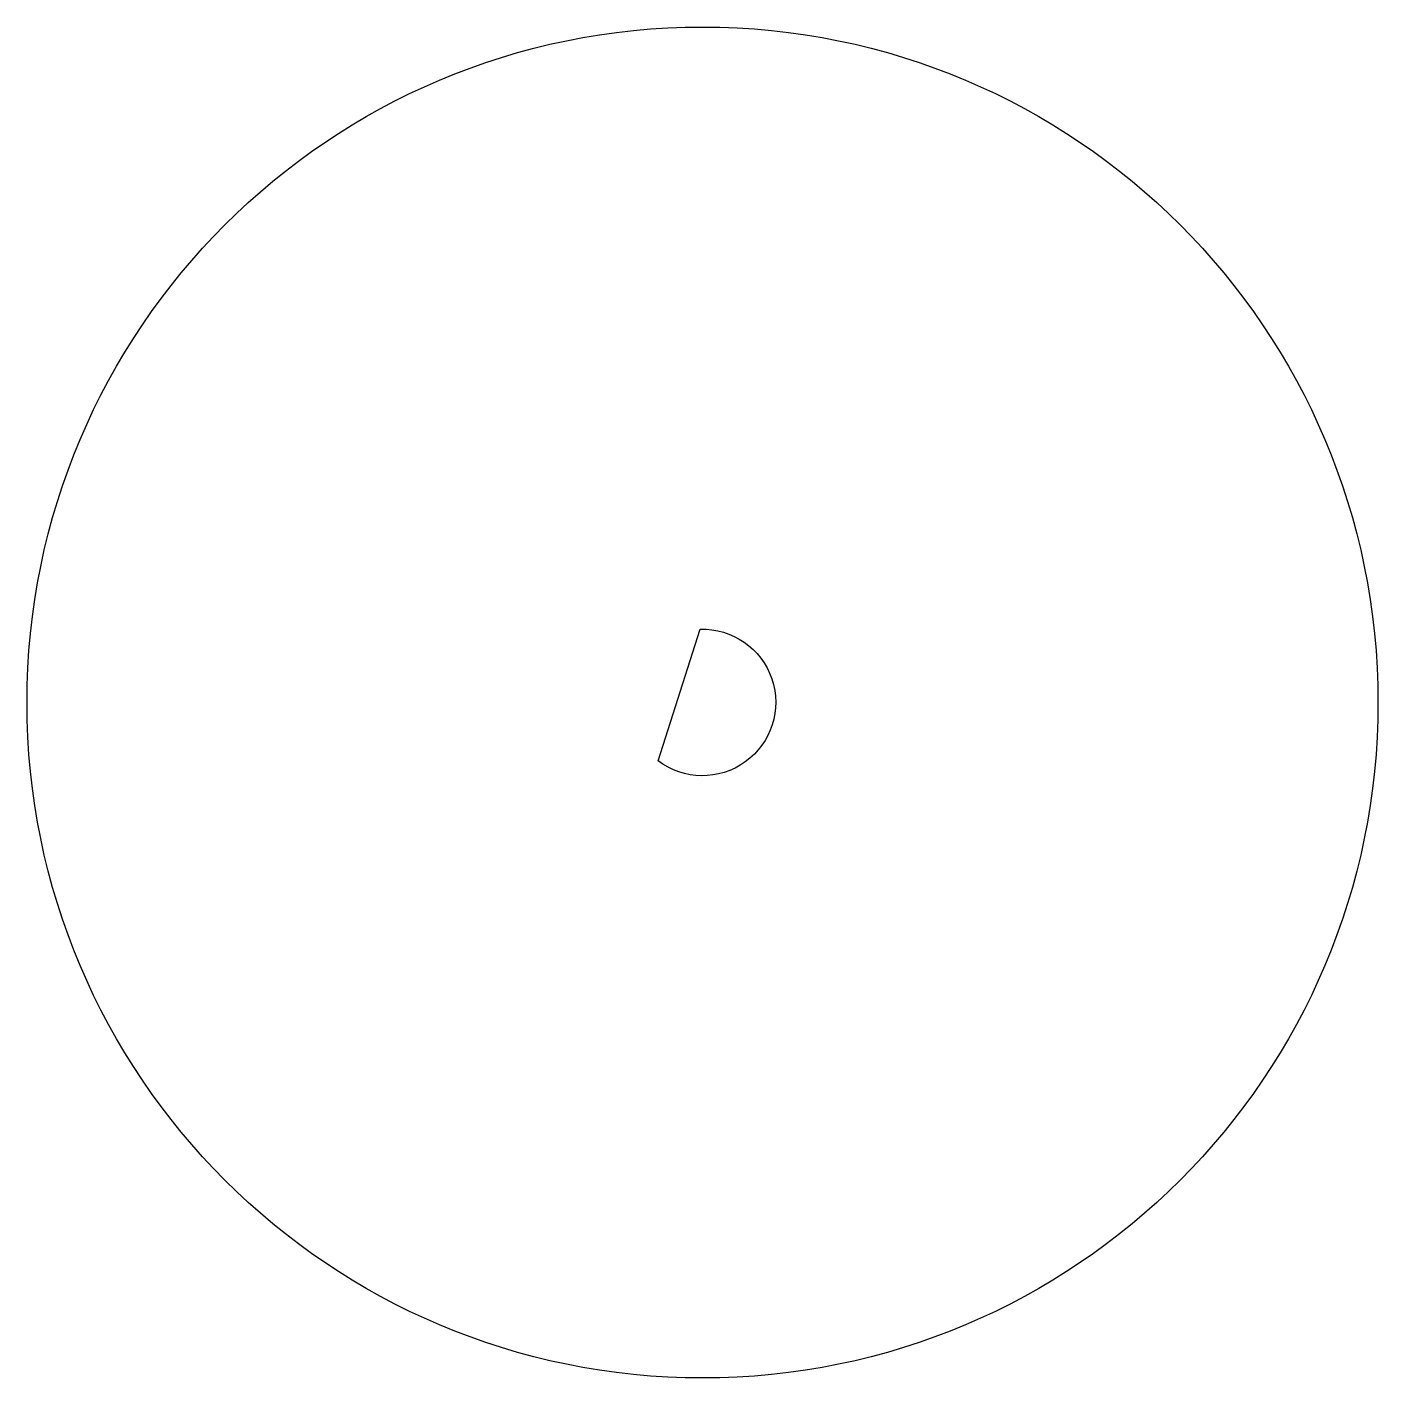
# Model space of a CAD drawing. Extents: x -0.95 to 0.95, y -0.95 to 0.95.
import ezdxf

# ---------------------------------------------------------------- set-up
doc = ezdxf.new("R2010")
doc.units = 0
doc.layers.get('0').update_dxf_attribs({"linetype": 'CONTINUOUS'})

msp = doc.modelspace()

# ---------------------------------------------------------------- linework, layer by layer
msp.add_lwpolyline([(-0.0625, -0.0819), (-0.0034, 0.103, -1.417637)], format="xyb", close=True)
msp.add_circle((0, 0), 0.95)

doc.saveas('drawing.dxf')
